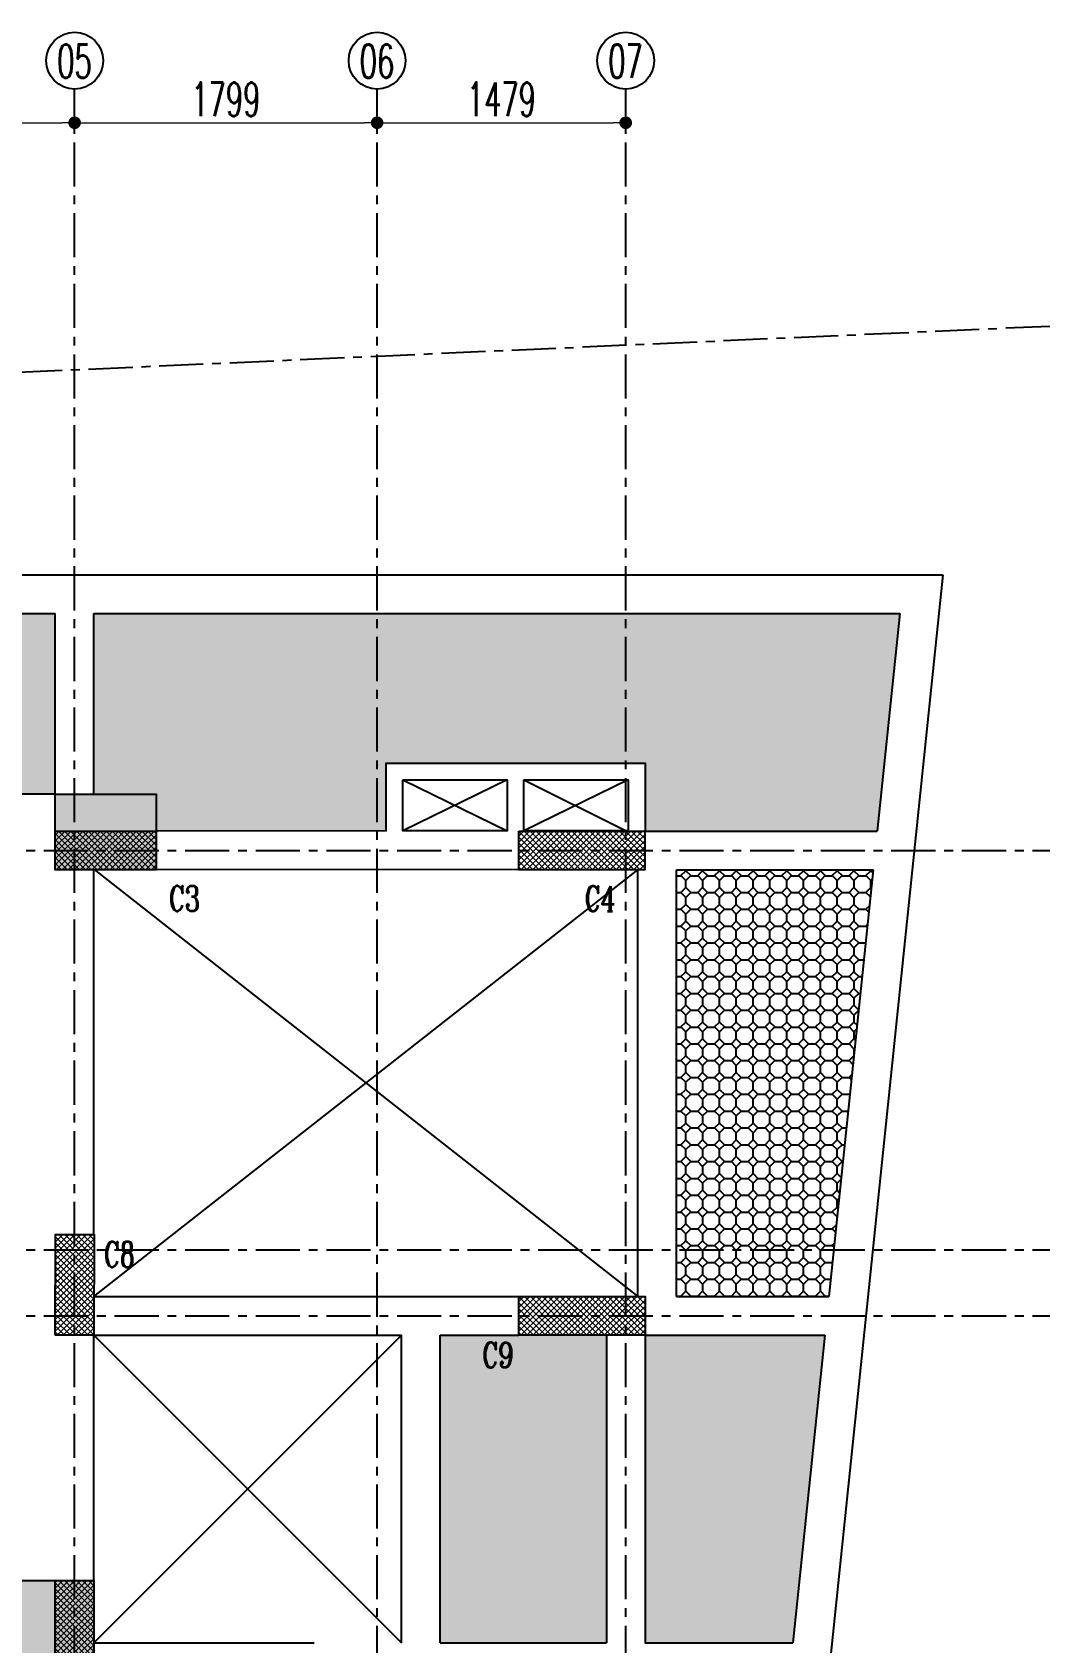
# Model space of a CAD drawing. Header units: inches. Extents: x 5501426 to 5570916, y 463710 to 505098.
# Drawn here: x 5564864 to 5570916, y 495438 to 505016 of the extents above; entities that cross this region are included whole.
import ezdxf

# ---------------------------------------------------------------- set-up
doc = ezdxf.new("R2010")
doc.units = ezdxf.units.IN
doc.header["$LTSCALE"] = 700
doc.header["$MEASUREMENT"] = 0
doc.header["$PDMODE"] = 2
doc.header["$PDSIZE"] = 75
for name, pattern in [('CENTER', [2, 1.25, -0.25, 0.25, -0.25]), ('CONTINULUS', [0]), ('HIDDEN', [0.375, 0.25, -0.125])]:
    doc.linetypes.add(name, pattern=pattern)
doc.layers.get('0').update_dxf_attribs({"color": 1})
doc.layers.get('DEFPOINTS').update_dxf_attribs({"color": 250})
for name, color, linetype in [('STR-Beam', 4, 'Continuous'), ('STR-Column', 5, 'Continuous'), ('STR-Column Numbers', 1, 'Continuous'), ('STR-Cut out', 248, 'HIDDEN'), ('STR-Grid Circle', 251, 'Continuous'), ('STR-Grid Dim', 251, 'Continuous'), ('STR-Grid Line', 148, 'Continuous'), ('STR-Grid Number', 251, 'Continuous'), ('STR-Hatch', 251, 'Continuous')]:
    doc.layers.add(name, color=color, linetype=linetype)
doc.layers.add('STR-Column Hatch', color=17, linetype='Continuous', lineweight=5)
doc.styles.add('a-100 txt m', font='romans.shx', dxfattribs={"width": 0.75, "height": 300})
doc.styles.add('DIMTEXT', font='SIMPLEX.shx', dxfattribs={"width": 0.6})
doc.styles.add('ROMANC', font='romanc.shx')
doc.dimstyles.new('DESIGN DESK', dxfattribs={"dimtxt": 200, "dimasz": 75, "dimexe": 0.1, "dimexo": 0.1, "dimgap": 0.09, "dimtad": 0, "dimdec": 0, "dimzin": 0, "dimdsep": 46, "dimtxsty": 'DIMTEXT', "dimblk": 'DOT', "dimcen": 0, "dimclrd": 8, "dimclre": 8, "dimclrt": 7, "dimadec": 0, "dimazin": 0, "dimtfac": 1, "dimtdec": 0, "dimtix": 1, "dimtmove": 0, "dimatfit": 3, "dimldrblk": 'ARCHTICK', "dimfxl": 1, "dimtolj": 1, "dimtzin": 0, "dimlwd": 9, "dimlwe": 13, "dimarcsym": 0})
pattern_1 = [(315, (48049.28, 29), (100.0000309, -2e-14), [41.0122, -100.4092]), (0, (48078.28, 0), (100, 100), [42, -58]), (45, (48120.28, 0), (0, 100.0000309), [41.0122, -100.4092]), (135, (48149.28, 71), (-100.0000309, 2e-14), [41.0122, -100.4092]), (225, (48078.28, 100), (-1e-14, -100.0000309), [41.0122, -100.4092]), (270, (48049.28, 71), (100, -100), [42, -58])]

# ---------------------------------------------------------------- blocks, each defined once
blk = doc.blocks.new('_Dot')
at = {"color": 0, "linetype": 'ByBlock', "lineweight": -2}
blk.add_line((-0.5, 0), (-1, 0), dxfattribs=at)
at = {"color": 0, "linetype": 'ByBlock', "const_width": 0.5}
blk.add_lwpolyline([(-0.25, 0, 1), (0.25, 0, 1)], format="xyb", close=True, dxfattribs=at)
blk = doc.blocks.new('*D390')
at = {"layer": 'DEFPOINTS', "color": 0, "linetype": 'CONTINULUS'}
for p in [(5561950.2, 504477.5), (5565115.8, 504477.5), (5565115.8, 504477.5)]:
    blk.add_point(p, dxfattribs=at)
at = {"layer": 'STR-Grid Dim', "color": 251, "lineweight": 13}
for p, q in [((5561950.2, 504477.4), (5561950.2, 504477.4)), ((5565115.8, 504477.4), (5565115.8, 504477.4))]:
    blk.add_line(p, q, dxfattribs=at)
at = {"layer": 'STR-Grid Dim', "color": 251, "lineweight": 9}
blk.add_line((5562025.2, 504477.5), (5565040.8, 504477.5), dxfattribs=at)
at = {"layer": 'STR-Grid Dim', "color": 251, "linetype": 'ByBlock', "lineweight": 9, "xscale": 75, "yscale": 75, "zscale": 75, "rotation": 180}
blk.add_blockref('_Dot', (5561950.2, 504477.5), dxfattribs=at)
at = {"layer": 'STR-Grid Dim', "color": 251, "linetype": 'ByBlock', "lineweight": 9, "xscale": 75, "yscale": 75, "zscale": 75}
blk.add_blockref('_Dot', (5565115.8, 504477.5), dxfattribs=at)
at = {"layer": 'STR-Grid Dim', "color": 251, "linetype": 'CONTINULUS', "ltscale": 0.05, "insert": (5563533, 504617.5), "char_height": 200, "attachment_point": 5, "style": 'DIMTEXT'}
blk.add_mtext('\\A1;3166', dxfattribs=at)
blk = doc.blocks.new('_ARCHTICK')
at = {"color": 0, "linetype": 'ByBlock', "const_width": 0.15}
blk.add_lwpolyline([(-0.5, -0.5), (0.5, 0.5)], dxfattribs=at)
blk = doc.blocks.new('*D391')
at = {"layer": 'DEFPOINTS', "color": 0, "linetype": 'CONTINULUS'}
for p in [(5565115.8, 504477.5), (5566914.8, 504477.5), (5566914.8, 504477.5)]:
    blk.add_point(p, dxfattribs=at)
at = {"layer": 'STR-Grid Dim', "color": 251, "lineweight": 13}
for p, q in [((5565115.8, 504477.4), (5565115.8, 504477.4)), ((5566914.8, 504477.4), (5566914.8, 504477.4))]:
    blk.add_line(p, q, dxfattribs=at)
at = {"layer": 'STR-Grid Dim', "color": 251, "lineweight": 9}
blk.add_line((5565190.8, 504477.5), (5566839.8, 504477.5), dxfattribs=at)
at = {"layer": 'STR-Grid Dim', "color": 251, "linetype": 'ByBlock', "lineweight": 9, "xscale": 75, "yscale": 75, "zscale": 75, "rotation": 180}
blk.add_blockref('_Dot', (5565115.8, 504477.5), dxfattribs=at)
at = {"layer": 'STR-Grid Dim', "color": 251, "linetype": 'ByBlock', "lineweight": 9, "xscale": 75, "yscale": 75, "zscale": 75}
blk.add_blockref('_Dot', (5566914.8, 504477.5), dxfattribs=at)
at = {"layer": 'STR-Grid Dim', "color": 251, "linetype": 'CONTINULUS', "ltscale": 0.05, "insert": (5566015.3, 504617.5), "char_height": 200, "attachment_point": 5, "style": 'DIMTEXT'}
blk.add_mtext('\\A1;1799', dxfattribs=at)
blk = doc.blocks.new('*D392')
at = {"layer": 'DEFPOINTS', "color": 0, "linetype": 'CONTINULUS'}
for p in [(5566914.8, 504477.5), (5568393.4, 504477.5), (5568393.4, 504477.5)]:
    blk.add_point(p, dxfattribs=at)
at = {"layer": 'STR-Grid Dim', "color": 251, "lineweight": 13}
for p, q in [((5566914.8, 504477.4), (5566914.8, 504477.4)), ((5568393.4, 504477.4), (5568393.4, 504477.4))]:
    blk.add_line(p, q, dxfattribs=at)
at = {"layer": 'STR-Grid Dim', "color": 251, "lineweight": 9}
blk.add_line((5566989.8, 504477.5), (5568318.4, 504477.5), dxfattribs=at)
at = {"layer": 'STR-Grid Dim', "color": 251, "linetype": 'ByBlock', "lineweight": 9, "xscale": 75, "yscale": 75, "zscale": 75, "rotation": 180}
blk.add_blockref('_Dot', (5566914.8, 504477.5), dxfattribs=at)
at = {"layer": 'STR-Grid Dim', "color": 251, "linetype": 'ByBlock', "lineweight": 9, "xscale": 75, "yscale": 75, "zscale": 75}
blk.add_blockref('_Dot', (5568393.4, 504477.5), dxfattribs=at)
at = {"layer": 'STR-Grid Dim', "color": 251, "linetype": 'CONTINULUS', "ltscale": 0.05, "insert": (5567654.1, 504617.5), "char_height": 200, "attachment_point": 5, "style": 'DIMTEXT'}
blk.add_mtext('\\A1;1479', dxfattribs=at)

msp = doc.modelspace()

# ---------------------------------------------------------------- hatches: boundary and pattern name
at = {"layer": 'STR-Column Hatch'}
h = msp.add_hatch(color=256, dxfattribs=at)
h.dxf.hatch_style = 1
h.paths.add_polyline_path([(5565000.3, 500485.7), (5565600.5, 500485.7), (5565600.5, 500035.7), (5565000.3, 500035.7)])
h = msp.add_hatch(dxfattribs=at)
h.set_pattern_fill('ANSI37', color=100, scale=200, angle=90)
h.set_pattern_definition([(135, (4714761.678, 528936.87), (-17.6776695, -17.6776695), []), (225, (4714761.678, 528936.87), (17.6776695, -17.6776695), [])])
h.paths.add_polyline_path([(5565600.3, 500035.7), (5565000.3, 500035.7), (5565000.3, 500265.7), (5565600.3, 500265.7)])
h = msp.add_hatch(dxfattribs=at)
h.set_pattern_fill('ANSI37', color=256, scale=200, angle=270)
h.set_pattern_definition([(315, (6418738.462, 471364.292), (17.6776695, 17.6776695), []), (45, (6418738.462, 471364.292), (-17.6776695, 17.6776695), [])])
h.paths.add_polyline_path([(5567756.8, 500265.4), (5568507, 500265.4), (5568507, 500035.4), (5567756.8, 500035.4)])
h = msp.add_hatch(dxfattribs=at)
h.set_pattern_fill('ANSI37', color=256, scale=200, angle=360)
h.set_pattern_definition([(45, (5593901.374, 1347956.132), (-17.6776695, 17.6776695), []), (135, (5593901.374, 1347956.132), (-17.6776695, -17.6776695), [])])
h.paths.add_polyline_path([(5565000.2, 497267.5), (5565001.3, 497866.8), (5565231.3, 497866.8), (5565230.2, 497267.5)])
h = msp.add_hatch(dxfattribs=at)
h.set_pattern_fill('ANSI37', color=256, scale=200, angle=270)
h.set_pattern_definition([(315, (6418739.72, 468596.21), (17.6776695, 17.6776695), []), (45, (6418739.72, 468596.21), (-17.6776695, 17.6776695), [])])
h.paths.add_polyline_path([(5567758.1, 497497.3), (5568508.3, 497497.3), (5568508.3, 497267.3), (5567758.1, 497267.3)])
h = msp.add_hatch(color=256, dxfattribs=at)
h.dxf.hatch_style = 1
h.paths.add_polyline_path([(5565230.2, 495808.7), (5565230.2, 495208.5), (5564780.2, 495208.5), (5564780.2, 495808.7)])
h = msp.add_hatch(dxfattribs=at)
h.set_pattern_fill('ANSI37', color=100, scale=200, angle=360)
h.set_pattern_definition([(45, (5593901.391, 1345897.186), (-17.6776695, 17.6776695), []), (135, (5593901.391, 1345897.186), (-17.6776695, -17.6776695), [])])
h.paths.add_polyline_path([(5565000.3, 495208.5), (5565000.3, 495808.5), (5565230.3, 495808.5), (5565230.3, 495208.5)])
at = {"layer": 'STR-Hatch', "linetype": 'CONTINULUS', "ltscale": 0.05}
h = msp.add_hatch(dxfattribs=at)
h.set_pattern_fill('OCTAGON', color=256, scale=100)
h.set_pattern_definition(pattern_1)
h.paths.add_polyline_path([(5556981, 501560.1), (5561725.4, 501560.1), (5561725.4, 500485.9), (5556981, 500485.9)])
h.paths.add_polyline_path([(5562325.3, 501560.1), (5565000.3, 501560.1), (5565000.3, 500486.9), (5562325.3, 500486.9)])
h.paths.add_polyline_path([(5566968.3, 500265.6), (5566968.3, 500669.9), (5568508.3, 500669.9), (5568508.3, 500265.6), (5569889.3, 500265.6), (5570023.7, 501560.1), (5565230.3, 501560.1), (5565230.3, 500265.6)])
h = msp.add_hatch(dxfattribs=at)
h.set_pattern_fill('OCTAGON', color=256, scale=100)
h.set_pattern_definition(pattern_1)
h.paths.add_polyline_path([(5568696.3, 500035.6), (5569865.4, 500035.6), (5569601.9, 497497.5), (5568696.3, 497497.5)])
h = msp.add_hatch(dxfattribs=at)
h.set_pattern_fill('OCTAGON', color=256, scale=100)
h.set_pattern_definition(pattern_1)
h.paths.add_polyline_path([(5568508.3, 495208.4), (5569364.3, 495208.4), (5569166.7, 493305.6), (5568508.3, 493305.6)])
h.paths.add_polyline_path([(5568508.3, 495438.7), (5569388.1, 495438.4), (5569578, 497267.5), (5568508.3, 497267.5)])
h.paths.add_polyline_path([(5567289, 497267.5), (5568278.3, 497267.5), (5568278.3, 495438.7), (5567289, 495438.7)])

# ---------------------------------------------------------------- linework, layer by layer
at = {"layer": 'STR-Beam'}
for p, q in [((5562325.5, 501790.1, -651.4), (5570278.8, 501790.1, -651.4)), ((5565230.2, 497866.8, 72.6), (5565230.2, 500035.9, -383.9)), ((5567756.8, 500035.4, 1679), (5565600.5, 500035.9, 789.4)), ((5568466.3, 497497.3, 0), (5568466.3, 500035.6, 789.4)), ((5568696.3, 500035.6, 789.4), (5569865.4, 500035.6, 789.4)), ((5568696.3, 497497.3, 0), (5568696.3, 500035.6, 789.4)), ((5565230.2, 497497.5, -195.2), (5567758.1, 497497.5, 0)), ((5568696.3, 497497.5, -889.6), (5569601.9, 497497.5, -889.6)), ((5565230.2, 497267.5, -195.2), (5567059, 497267.5, -195.2)), ((5565230.2, 495808.7, 505.7), (5565230.2, 497267.5, 198.7)), ((5567059, 495438.7, -353.9), (5567059, 497267.5, -353.9)), ((5565230.2, 495438.7, -383.9), (5566539.7, 495438.7, -383.9))]:
    msp.add_line(p, q, dxfattribs=at)
at = {"layer": 'STR-Beam', "linetype": 'Continuous'}
for p, q in [((5570278.8, 501790.1, -651.4), (5569374.1, 493075.6, -651.4)), ((5562325.3, 501560.1, -651.4), (5565000.3, 501560.1, -651.4)), ((5565000.3, 500486.9, -383.9), (5565000.3, 501560.1, -383.9)), ((5565230.3, 501560.1, -651.4), (5570023.7, 501560.1, -651.4)), ((5565230.3, 500486.9, -383.9), (5565230.3, 501560.1, -383.9)), ((5570023.7, 501560.1, -651.4), (5569889.3, 500265.6, -651.4)), ((5562325.3, 500486, -383.9), (5565000.3, 500486.9, -383.9)), ((5566968.3, 500265.6, 1420.9), (5565600.5, 500265.9, 789.4)), ((5568507, 500265.6, 789.4), (5569889.3, 500265.6, 789.4)), ((5569865.4, 500035.6, -651.4), (5569601.9, 497497.5, -651.4)), ((5567289, 495438.7, -353.9), (5567289, 497267.5, -353.9)), ((5567289, 497267.5, -195.2), (5567758.1, 497267.5, 0)), ((5568278.3, 497267.5, -383.9), (5568278.3, 495438.7, -196.5)), ((5568508.3, 497267.5, -889.6), (5569578, 497267.5, -889.6)), ((5568508.3, 497267.5, -383.9), (5568508.3, 495438.4, -383.9)), ((5569578, 497267.5, -651.4), (5569388.1, 495438.4, -651.4)), ((5567290.3, 495438.7, -383.9), (5568278.3, 495438.7, -383.9)), ((5568507.9, 495438.4, -383.9), (5569388.1, 495438.4, -383.9))]:
    msp.add_line(p, q, dxfattribs=at)
at = {"layer": 'STR-Beam', "linetype": 'CONTINULUS', "ltscale": 0.05, "elevation": 1420.9}
msp.add_lwpolyline([(5566968.3, 500265.6), (5566968.3, 500669.9), (5568508.3, 500669.9), (5568508.3, 500265.6)], dxfattribs=at)
for points in [[(5567068.3, 500569.9), (5567688.3, 500569.9), (5567688.3, 500265.9), (5567068.3, 500265.9)], [(5567788.3, 500569.9), (5568408.3, 500569.9), (5568408.3, 500265.9), (5567788.3, 500265.9)]]:
    msp.add_lwpolyline(points, close=True, dxfattribs=at)
at = {"layer": 'STR-Column', "linetype": 'ByBlock'}
for points, elevation in [([(5565000.3, 500485.7), (5565600.5, 500485.7), (5565600.5, 500035.7), (5565000.3, 500035.7)], 24790.2), ([(5567756.8, 500265.4), (5568507, 500265.4), (5568507, 500035.4), (5567756.8, 500035.4)], 1679), ([(5565000.2, 497267.5), (5565001.3, 497866.8), (5565231.3, 497866.8), (5565230.2, 497267.5)], 406.4), ([(5567758.1, 497497.3), (5568508.3, 497497.3), (5568508.3, 497267.3), (5567758.1, 497267.3)], 0), ([(5565230.2, 495808.7), (5565230.2, 495208.5), (5564780.2, 495208.5), (5564780.2, 495808.7)], 505.7)]:
    msp.add_lwpolyline(points, close=True, dxfattribs=dict(at, elevation=elevation))
at = {"layer": 'STR-Column', "color": 100, "linetype": 'ByBlock'}
for points, elevation in [([(5565600.3, 500035.7), (5565000.3, 500035.7), (5565000.3, 500265.7), (5565600.3, 500265.7)], 25391.8), ([(5565000.3, 495208.5), (5565000.3, 495808.5), (5565230.3, 495808.5), (5565230.3, 495208.5)], 243.6)]:
    msp.add_lwpolyline(points, close=True, dxfattribs=dict(at, elevation=elevation))
at = {"layer": 'STR-Cut out', "linetype": 'CONTINULUS', "ltscale": 0.05}
for p, q in [((5567688.3, 500569.9, 1420.9), (5567068.3, 500265.9, 1420.9)), ((5567068.3, 500569.9, 1420.9), (5567688.3, 500265.9, 1420.9)), ((5568408.3, 500569.9, 1420.9), (5567788.3, 500265.9, -288)), ((5567788.3, 500569.9, 1420.9), (5568396, 500265.9, -288)), ((5565230.7, 497497.5, -195.2), (5568466.3, 500035.6, 789.4)), ((5565231.3, 500035.9, -12837.6), (5568466.3, 497497.3, 0)), ((5565230.2, 495438.7, 217.7), (5567059, 497267.8, 343.6)), ((5565230.2, 497267.5, -195.2), (5567059, 495438.7, -353.9))]:
    msp.add_line(p, q, dxfattribs=at)
at = {"layer": 'STR-Grid Circle', "linetype": 'ByBlock', "ltscale": 3}
for centre in [(5565115.8, 504846.9, 724.9), (5566914.8, 504846.9, 1455.7), (5568393.4, 504846.9, 461.3)]:
    msp.add_circle(centre, 169, dxfattribs=at)
at = {"layer": 'STR-Grid Line', "linetype": 'CENTER', "ltscale": 0.3}
for p, q in [((5565115.8, 488137.6, 493.7), (5565115.8, 504677.9, 724.9)), ((5566914.8, 488137.6, 1224.5), (5566914.8, 504677.9, 1455.7)), ((5568393.4, 488137.6, 230), (5568393.4, 504677.9, 461.3)), ((5570915.8, 503266.8, -98921.6), (5549813.2, 502321.9, -98921.6)), ((5549813.2, 500150.4, 1679), (5570915.8, 500150.4, 1679)), ((5549813.2, 497774.9, 1033.4), (5570915.8, 497774.9, 1033.4)), ((5549813.2, 497382.3, 0), (5570915.8, 497382.3, 0))]:
    msp.add_line(p, q, dxfattribs=at)

# ---------------------------------------------------------------- texts
at = {"layer": 'STR-Column Numbers', "linetype": 'Continuous', "lineweight": 0, "style": 'ROMANC', "width": 0.7}
for s, p in [('C3', (5565676.5, 499788.9)), ('C4', (5568149.2, 499788.6, -23111.2)), ('C8', (5565290, 497672.9, 750.3)), ('C9', (5567540.5, 497074.4, 244.7))]:
    msp.add_text(s, height=150, dxfattribs=at).set_placement(p)
at = {"layer": 'STR-Grid Number', "style": 'a-100 txt m', "width": 0.6}
for s, p in [('05', (5565012.2, 504743.7, 724.9)), ('06', (5566811.2, 504743.7, 1455.7)), ('07', (5568289.8, 504743.7, 461.3))]:
    msp.add_text(s, height=200, dxfattribs=at).set_placement(p)

# ---------------------------------------------------------------- dimensions: what is measured, and where the dimension line sits
at = {"layer": 'STR-Grid Dim'}
for base, p1, p2, picture, middle in [((5565115.8, 504477.5, -198293.2), (5561950.2, 504477.5, -198293.2), (5565115.8, 504477.5, -198293.2), '*D390', (5563533, 504617.5, -198293.2)), ((5566914.8, 504477.5, -98479.8), (5565115.8, 504477.5, -98479.8), (5566914.8, 504477.5, -98479.8), '*D391', (5566015.3, 504617.5, -98479.8)), ((5568393.4, 504477.5, -97749), (5566914.8, 504477.5, -97749), (5568393.4, 504477.5, -97749), '*D392', (5567654.1, 504617.5, -97749))]:
    dim = msp.add_linear_dim(base=base, p1=p1, p2=p2, dimstyle='DESIGN DESK', override={"dimgap": 40, "dimtad": 1, "dimpost": '\\X', "dimclrd": 251, "dimclre": 251, "dimclrt": 251, "dimfxl": 0, "dimarcsym": 1}, dxfattribs=at)
    dim.commit()
    dim.dimension.update_dxf_attribs({"geometry": picture, "text_midpoint": middle})

doc.saveas('drawing.dxf')
